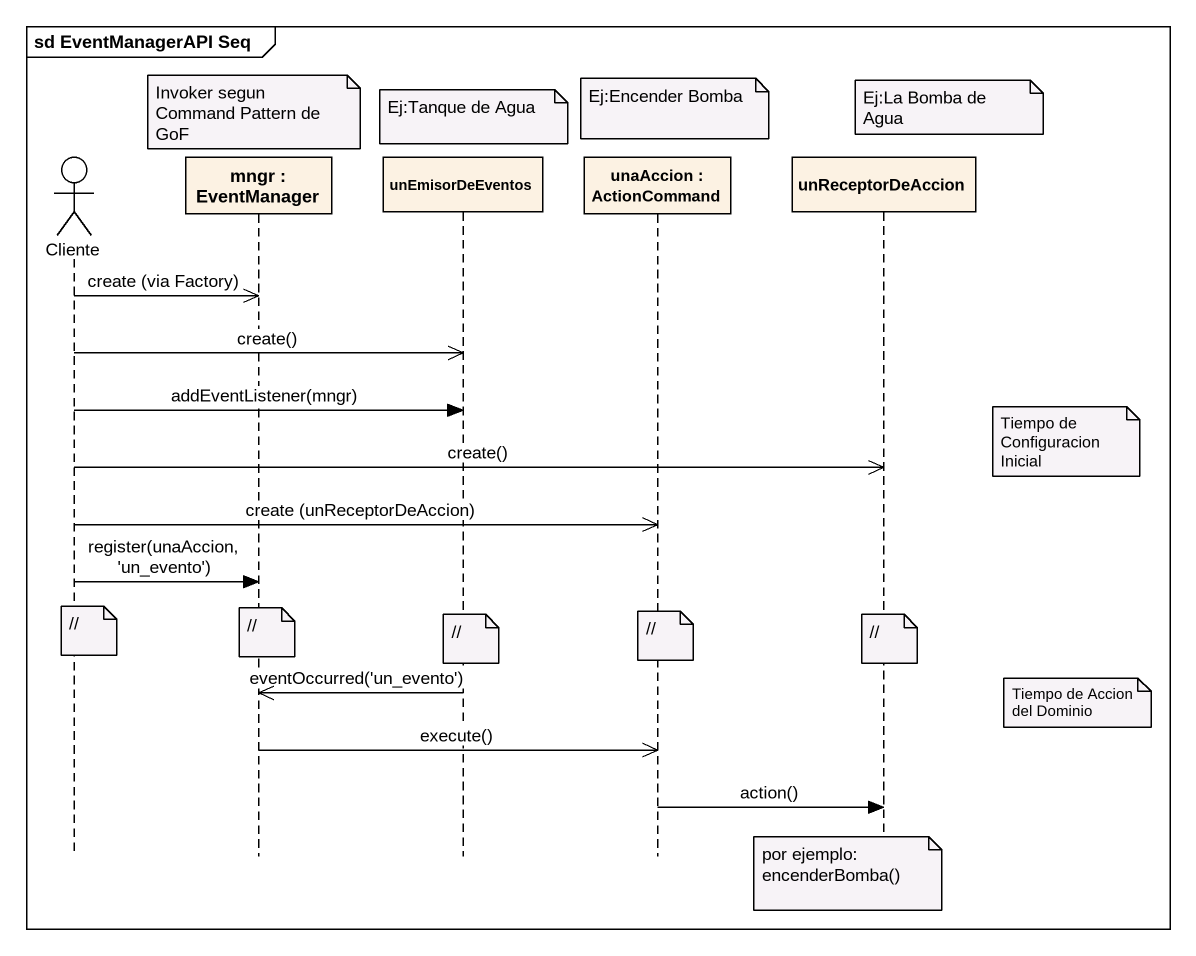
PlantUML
@startuml
mainframe sd EventManagerAPI Seq
hide footbox
actor Cliente
participant "mngr : EventManager" as mngr
participant unEmisorDeEventos
participant "unaAccion : ActionCommand" as unaAccion
participant unReceptorDeAccion

note over unReceptorDeAccion : Ej:La Bomba de Agua
note over unaAccion : Ej:Encender Bomba
note over mngr : Invoker segun Command Pattern de GoF
note over unEmisorDeEventos : Ej:Tanque de Agua
Cliente ->> mngr : create (via Factory)
Cliente ->> unEmisorDeEventos : create()
Cliente -> unEmisorDeEventos : addEventListener(mngr)
note right of unReceptorDeAccion : Tiempo de Configuracion Inicial
Cliente ->> unReceptorDeAccion : create()
Cliente ->> unaAccion : create (unReceptorDeAccion)
Cliente -> mngr : register(unaAccion, 'un_evento')
note over Cliente : //
note over mngr : //
note over unaAccion : //
note over unEmisorDeEventos : //
note over unReceptorDeAccion : //
unEmisorDeEventos ->> mngr : eventOccurred('un_evento')
note right of unReceptorDeAccion : Tiempo de Accion del Dominio
mngr ->> unaAccion : execute()
unaAccion -> unReceptorDeAccion : action()
note over unReceptorDeAccion : por ejemplo: encenderBomba()
@enduml
